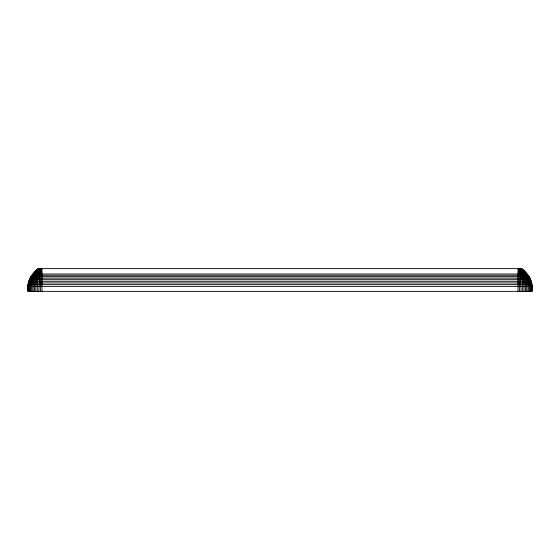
<?xml version="1.0" encoding="UTF-8"?>
<svg xmlns="http://www.w3.org/2000/svg" width="560" height="560" viewBox="0 0 560 560"><rect width="100%" height="100%" fill="white"/><g stroke="black" fill="none" stroke-linecap="round" stroke-linejoin="round"><path stroke-width="0.84" d="M526.729 291.375L526.673 284.655L525.896 279.678L524.251 275.275L524.272 274.001L520.681 268.625C526.981 274.428 529.984 282.919 528.948 291.375M519.568 291.375L518.609 268.625L520.296 274.001L521.115 291.375M28 286.377C27.748 278.929 33.292 273.161 38.5 268.625L521.5 268.625C528.668 273.889 533.505 282.303 532 291.375L28 291.375L28 286.377L532 286.377M525.448 291.375L525.406 284.655L524.741 279.678L523.334 275.275L523.404 274.001L520.247 268.625C526.295 274.589 528.815 283.052 527.898 291.375M522.627 291.375C522.921 283.675 522.095 275.905 519.75 268.625L524.251 275.275M524.076 291.375L523.929 282.961L522.438 274.001L519.75 268.625M38.885 291.375L39.704 274.001L41.391 268.625L40.432 291.375M33.271 291.375C32.494 283.185 34.496 274.764 40.25 268.625C37.905 275.905 37.079 283.675 37.373 291.375M38.689 275.275L39.704 274.001L40.803 268.625C36.736 275.492 35.308 283.416 35.924 291.375M40.25 268.625C35.651 275.303 33.81 283.325 34.552 291.375M38.5 268.625C31.346 273.889 26.607 282.338 28.091 291.375M28.784 291.375C27.342 282.38 31.836 273.938 38.969 268.625C33.103 274.68 29.981 282.954 31.052 291.375M38.969 268.625C32.452 274.281 28.994 282.793 30.149 291.375M33.509 275.275L39.319 268.625C33.831 274.89 31.129 283.087 32.102 291.375M29.386 291.375C28.133 282.66 31.997 274.155 38.71 268.625C31.556 273.91 26.873 282.338 28.35 291.375M32.536 275.275L38.556 268.625L32.032 275.275M34.16 275.275L35.728 274.001L39.753 268.625L36.596 274.001L36.666 275.275M32.221 275.275L33.201 274.001L526.876 274.001C531.447 278.516 532.462 285.229 531.909 291.375M39.767 275.275L40.845 274.001L42 268.625L42 291.375M40.88 275.275L42 274.001M32.963 275.275L34.314 274.001M31.969 275.275L528.031 275.275M30.947 276.654L529.053 276.654M30.065 278.124L529.935 278.124M29.33 279.678L530.67 279.678M28.756 281.295L531.244 281.295M28.336 282.961L531.664 282.961M28.084 284.655L531.916 284.655M524.272 274.001L525.84 275.275M529.851 291.375C531.237 282.59 527.17 274.568 521.031 268.625C528.164 273.938 532.658 282.38 531.216 291.375M521.031 268.625C527.751 274.225 532.021 282.478 530.614 291.375M521.5 268.625L527.968 275.275M527.779 275.275L521.444 268.625C528.556 273.903 533.064 282.422 531.65 291.375M518 274.001L519.12 275.275M520.233 275.275L519.162 274.001L518 268.625L518 291.375M521.311 275.275L520.296 274.001L519.197 268.625L522.354 275.275M522.438 274.001L523.334 275.275M527.464 275.275L521.29 268.625L527.037 275.275M525.686 274.001L526.491 275.275M37.562 274.001L37.646 275.275M35.728 274.001L35.749 275.275"/></g></svg>
